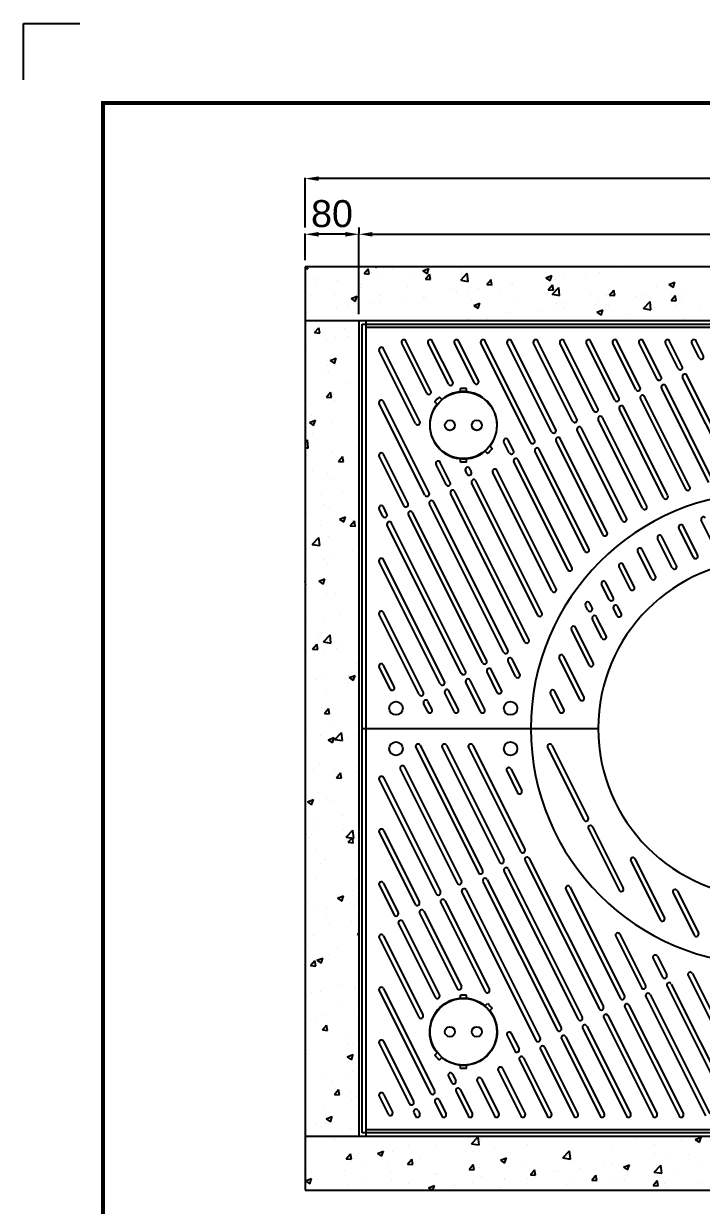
# Model space of a CAD drawing. Header units: millimetres. Extents: x 13588 to 18527, y -24754 to -21261.
# Drawn here: x 13588 to 14593, y -23015 to -21261 of the extents above; entities that cross this region are included whole.
import ezdxf

# ---------------------------------------------------------------- set-up
doc = ezdxf.new("R2010")
doc.units = ezdxf.units.MM
doc.layers.add('LAYOUT', color=7, linetype='Continuous')
doc.layers.add('받침틀', color=251, linetype='Continuous')
doc.styles.get("Standard").update_dxf_attribs({"font": 'arial.ttf'})
doc.dimstyles.new('ISO-25', dxfattribs={"dimtxt": 40, "dimasz": 20, "dimexe": 1.25, "dimexo": 10, "dimgap": 10, "dimtad": 1, "dimdec": 0, "dimtxsty": 'Standard', "dimcen": 2.5, "dimclrd": 3, "dimclre": 3, "dimclrt": 3, "dimadec": 0, "dimazin": 0, "dimtfac": 1, "dimtdec": 0, "dimtmove": 0, "dimatfit": 3, "dimfxl": 0, "dimarcsym": 0})

# ---------------------------------------------------------------- blocks, each defined once
blk = doc.blocks.new('*D6')
at = {"color": 3, "lineweight": -2, "transparency": 16777216}
for p, q in [((4464.3, -23231.3), (4464.3, -23191.7)), ((4524.3, -23192.9), (4484.3, -23192.9)), ((4544.3, -23311.3), (4544.3, -23191.7))]:
    blk.add_line(p, q, dxfattribs=at)
at = {"color": 3, "transparency": 16777216}
for points in [[(4484.3, -23189.6), (4484.3, -23196.3), (4464.3, -23192.9)], [(4524.3, -23189.6), (4524.3, -23196.3), (4544.3, -23192.9)]]:
    blk.add_solid(points, dxfattribs=at)
at = {"layer": 'Defpoints', "color": 0, "transparency": 16777216}
for p in [(4464.3, -23192.9), (4464.3, -23241.3), (4544.3, -23321.3)]:
    blk.add_point(p, dxfattribs=at)
at = {"color": 3, "transparency": 16777216, "insert": (4504.3, -23162.5), "char_height": 40, "attachment_point": 5}
blk.add_mtext('80', dxfattribs=at)
blk = doc.blocks.new('*D7')
at = {"color": 3, "lineweight": -2, "transparency": 16777216}
for p, q in [((4544.3, -23182.9), (4544.3, -23191.7)), ((4564.3, -23192.9), (5734.3, -23192.9)), ((5754.3, -23311.3), (5754.3, -23191.7))]:
    blk.add_line(p, q, dxfattribs=at)
at = {"color": 3, "transparency": 16777216}
for points in [[(4564.3, -23189.6), (4564.3, -23196.3), (4544.3, -23192.9)], [(5734.3, -23189.6), (5734.3, -23196.3), (5754.3, -23192.9)]]:
    blk.add_solid(points, dxfattribs=at)
at = {"layer": 'Defpoints', "color": 0, "transparency": 16777216}
for p in [(4544.3, -23192.9), (5754.3, -23192.9), (5754.3, -23321.3)]:
    blk.add_point(p, dxfattribs=at)
at = {"color": 3, "transparency": 16777216, "insert": (5149.3, -23162.5), "char_height": 40, "attachment_point": 5}
blk.add_mtext('1210', dxfattribs=at)
blk = doc.blocks.new('*D3')
at = {"color": 3, "lineweight": -2, "transparency": 16777216}
for p, q in [((4464.3, -23182.9), (4464.3, -23109.1)), ((5814.3, -23110.3), (4484.3, -23110.3)), ((5834.3, -23182.9), (5834.3, -23109.1))]:
    blk.add_line(p, q, dxfattribs=at)
at = {"color": 3, "transparency": 16777216}
for points in [[(4484.3, -23107), (4484.3, -23113.6), (4464.3, -23110.3)], [(5814.3, -23107), (5814.3, -23113.6), (5834.3, -23110.3)]]:
    blk.add_solid(points, dxfattribs=at)
at = {"layer": 'Defpoints', "color": 0, "transparency": 16777216}
for p in [(4464.3, -23110.3), (4464.3, -23192.9), (5834.3, -23192.9)]:
    blk.add_point(p, dxfattribs=at)
at = {"color": 3, "transparency": 16777216, "insert": (5149.3, -23079.9), "char_height": 40, "attachment_point": 5}
blk.add_mtext('1370', dxfattribs=at)
blk = doc.blocks.new('A$C6562381F')
for p, q in [((4.5, 54.5), (-4.5, 54.5)), ((-4.5, 49.3), (-4.5, 54.5)), ((4.5, 49.3), (4.5, 54.5)), ((-4.5, -54.5), (-4.5, -49.3)), ((4.5, -54.5), (4.5, -49.3)), ((4.5, -54.5), (-4.5, -54.5))]:
    blk.add_line(p, q)
for centre, radius in [((0, 0), 49.5), ((-20, 0), 7.5), ((20, 0), 7.5)]:
    blk.add_circle(centre, radius)
blk = doc.blocks.new('AG1212')
for p, q in [((11922.8, -23298.5), (11922.8, -22698.5)), ((11922.8, -22698.5), (13122.8, -22698.5)), ((12018.4, -22800.9), (11981.2, -22726.7)), ((12024.6, -22797.8), (11987.5, -22723.5)), ((12050.8, -22787.4), (12020.4, -22726.7)), ((12057, -22784.3), (12026.6, -22723.5)), ((12089, -22785.6), (12059.5, -22726.7)), ((12095.2, -22782.4), (12065.8, -22723.5)), ((12172.2, -22873.8), (12098.6, -22726.7)), ((12178.5, -22870.7), (12104.9, -22723.5)), ((12203.5, -22858.2), (12137.8, -22726.7)), ((12209.8, -22855), (12144, -22723.5)), ((12234.8, -22842.5), (12176.9, -22726.7)), ((12241.1, -22839.4), (12183.2, -22723.5)), ((12266.1, -22826.9), (12216, -22726.7)), ((12272.4, -22823.7), (12222.3, -22723.5)), ((12297.5, -22811.2), (12255.2, -22726.7)), ((12303.7, -22808.1), (12261.4, -22723.5)), ((12328.8, -22795.6), (12294.3, -22726.7)), ((12335, -22792.4), (12300.6, -22723.5)), ((12360.1, -22779.9), (12333.4, -22726.7)), ((12366.3, -22776.8), (12339.7, -22723.5)), ((12391.4, -22764.3), (12372.6, -22726.7)), ((12397.6, -22761.1), (12378.8, -22723.5)), ((12422.7, -22748.6), (12411.7, -22726.7)), ((12428.9, -22745.5), (12418, -22723.5)), ((12001.8, -22846.1), (11947.8, -22738.1)), ((12008.1, -22842.9), (11954.1, -22735)), ((12472.7, -22926.9), (12398.1, -22777.7)), ((12478.9, -22923.8), (12404.3, -22774.5)), ((12436.9, -22933.5), (12366.8, -22793.3)), ((12443.1, -22930.4), (12373, -22790.2)), ((12022, -22949), (11954.1, -22813.2)), ((12402.6, -22943.3), (12335.5, -22809)), ((12408.9, -22940.2), (12341.7, -22805.9)), ((12015.7, -22952.1), (11947.8, -22816.4)), ((12369.9, -22956.1), (12304.2, -22824.6)), ((12376.2, -22953), (12310.4, -22821.5)), ((12338.5, -22971.6), (12272.9, -22840.3)), ((12344.8, -22968.5), (12279.1, -22837.2)), ((12286.1, -23007.7), (12216.5, -22868.5)), ((12308.4, -22989.7), (12241.5, -22855.9)), ((12314.7, -22986.6), (12247.8, -22852.8)), ((12140.9, -22889.5), (12132.9, -22873.4)), ((12147.2, -22886.4), (12139.2, -22870.3)), ((12259.1, -23031.9), (12185.2, -22884.1)), ((12279.9, -23010.8), (12210.2, -22871.6)), ((11984.4, -22967.7), (11947.8, -22894.6)), ((11990.7, -22964.6), (11954.1, -22891.5)), ((12053.3, -22933.3), (12038.5, -22903.7)), ((12227.6, -23062.7), (12147.6, -22902.9)), ((12233.8, -23059.6), (12153.9, -22899.8)), ((12252.9, -23035.1), (12178.9, -22887.2)), ((12047, -22936.4), (12032.2, -22906.8)), ((12078.3, -22920.8), (12075.9, -22916)), ((12084.6, -22917.7), (12082.2, -22912.8)), ((12204.2, -23094.2), (12116.3, -22918.6)), ((12210.4, -23091.1), (12122.6, -22915.4)), ((12183, -23130.3), (12085, -22934.2)), ((12189.3, -23127.1), (12091.3, -22931.1)), ((12163.7, -23169.7), (12053.7, -22949.9)), ((12169.9, -23166.6), (12060, -22946.7)), ((11953.1, -22983.4), (11947.8, -22972.9)), ((11959.4, -22980.3), (11954.1, -22969.8)), ((12132.4, -23185.4), (12022.4, -22965.5)), ((12138.6, -23182.3), (12028.7, -22962.4)), ((12101, -23201), (11991.1, -22981.2)), ((12107.3, -23197.9), (11997.4, -22978)), ((12445.4, -23028.9), (12425.8, -22989.6)), ((12069.7, -23216.7), (11959.8, -22996.8)), ((12076, -23213.6), (11966.1, -22993.7)), ((12414.1, -23044.5), (12392.5, -23001.3)), ((12420.4, -23041.4), (12398.7, -22998.1)), ((12382.8, -23060.2), (12361, -23016.7)), ((12389.1, -23057), (12367.3, -23013.5)), ((12351.5, -23075.8), (12331.5, -23035.8)), ((12357.7, -23072.7), (12337.8, -23032.7)), ((12038.4, -23232.3), (11947.8, -23051.2)), ((12044.7, -23229.2), (11954.1, -23048)), ((12320.2, -23091.5), (12303.7, -23058.5)), ((12326.4, -23088.3), (12310, -23055.4)), ((12288.9, -23107.1), (12277.8, -23085)), ((12295.1, -23104), (12284.1, -23081.9)), ((12263.8, -23119.6), (12260.3, -23112.7)), ((12007.1, -23248), (11947.8, -23129.4)), ((12013.4, -23244.9), (11954.1, -23126.3)), ((12257.6, -23122.8), (12254.1, -23115.8)), ((12300.9, -23131.1), (12295.6, -23120.5)), ((12307.1, -23128), (12301.8, -23117.4)), ((12265.6, -23201.4), (12239.2, -23148.7)), ((12278.3, -23164.3), (12264.3, -23136.2)), ((12284.6, -23161.2), (12270.5, -23133.1)), ((12259.3, -23204.5), (12233, -23151.8)), ((12150.3, -23221.3), (12139.1, -23198.8)), ((12156.6, -23218.1), (12145.3, -23195.7)), ((12245.5, -23255.2), (12215, -23194.2)), ((12251.8, -23252.1), (12221.3, -23191.1)), ((11963.9, -23239.9), (11947.8, -23207.7)), ((11970.2, -23236.7), (11954.1, -23204.6)), ((12123, -23244.9), (12107.8, -23214.5)), ((12129.2, -23241.8), (12114, -23211.3)), ((12098.2, -23273.5), (12076.5, -23230.1)), ((12104.4, -23270.4), (12082.7, -23227)), ((12059, -23273.5), (12045.1, -23245.8)), ((12065.3, -23270.4), (12051.4, -23242.6)), ((12215.6, -23273.5), (12202, -23246.5)), ((12221.8, -23270.4), (12208.3, -23243.4)), ((12019.9, -23273.5), (12013.8, -23261.4)), ((12026.2, -23270.4), (12020.1, -23258.3)), ((11922.8, -23298.5), (12272.8, -23298.5)), ((11922.8, -23298.5), (12272.8, -23298.5)), ((11922.8, -23898.5), (11922.8, -23298.5)), ((11922.8, -23298.5), (12272.8, -23298.5)), ((11922.8, -23298.5), (12272.8, -23298.5)), ((11922.8, -23298.5), (12272.8, -23298.5)), ((12008.4, -23323.5), (12101.3, -23509.3)), ((12047.5, -23323.5), (12132.6, -23493.7)), ((12086.6, -23323.5), (12163.9, -23478)), ((12204, -23323.5), (12257.8, -23431)), ((12002.1, -23326.7), (12095, -23512.4)), ((12041.3, -23326.7), (12126.3, -23496.8)), ((12080.4, -23326.7), (12157.6, -23481.1)), ((12197.8, -23326.7), (12251.5, -23434.2)), ((11979.1, -23358.9), (12063.7, -23528.1)), ((11985.4, -23355.8), (12070, -23525)), ((12143.3, -23358.5), (12159.3, -23390.6)), ((11947.8, -23374.6), (12032.4, -23543.7)), ((11954.1, -23371.5), (12038.7, -23540.6)), ((12137, -23361.6), (12153.1, -23393.8)), ((12258.3, -23447.6), (12303.7, -23538.5)), ((12264.5, -23444.5), (12310, -23535.4)), ((11947.8, -23452.9), (12001.1, -23559.4)), ((11954.1, -23449.8), (12007.4, -23556.3)), ((12164.3, -23494.5), (12274.3, -23714.4)), ((12170.6, -23491.4), (12280.5, -23711.3)), ((12321.1, -23495.1), (12364.9, -23582.5)), ((12327.4, -23492), (12371.1, -23579.4)), ((12133, -23510.2), (12243, -23730.1)), ((12139.3, -23507.1), (12249.2, -23726.9)), ((11947.8, -23531.1), (11969.8, -23575)), ((11954.1, -23528), (11976.1, -23571.9)), ((12101.7, -23525.9), (12211.7, -23745.7)), ((12108, -23522.7), (12217.9, -23742.6)), ((12231.1, -23534.1), (12311.8, -23695.6)), ((12070.4, -23541.5), (12180.4, -23761.4)), ((12076.7, -23538.4), (12186.6, -23758.2)), ((12224.8, -23537.2), (12305.6, -23698.8)), ((12384, -23542.6), (12415.3, -23605.2)), ((12390.3, -23539.5), (12421.6, -23602.1)), ((12014.1, -23569.7), (12069.8, -23681.1)), ((12039.1, -23557.2), (12105, -23689)), ((12045.4, -23554), (12111.3, -23685.9)), ((11982.8, -23585.3), (12037.2, -23694.2)), ((12007.8, -23572.8), (12063.5, -23684.2)), ((11976.5, -23588.5), (12030.9, -23697.3)), ((12305, -23603.8), (12343.1, -23680)), ((11947.8, -23609.4), (12006.5, -23726.8)), ((11954.1, -23606.3), (12012.8, -23723.6)), ((12298.8, -23606.9), (12336.9, -23683.1)), ((12354.3, -23639.7), (12368.2, -23667.5)), ((12360.6, -23636.6), (12374.4, -23664.3)), ((12406.2, -23665.2), (12510.3, -23873.5)), ((12412.5, -23662.1), (12516.6, -23870.4)), ((11947.8, -23687.7), (12023.8, -23839.6)), ((11954.1, -23684.5), (12030.1, -23836.5)), ((12374.9, -23680.9), (12471.2, -23873.5)), ((12381.2, -23677.8), (12477.5, -23870.4)), ((12318.5, -23709.1), (12399.2, -23870.4)), ((12343.6, -23696.5), (12432.1, -23873.5)), ((12349.9, -23693.4), (12438.3, -23870.4)), ((12281, -23727.8), (12353.8, -23873.5)), ((12287.2, -23724.7), (12360.1, -23870.4)), ((12312.3, -23712.2), (12393, -23873.5)), ((12249.7, -23743.5), (12314.7, -23873.5)), ((12255.9, -23740.4), (12321, -23870.4)), ((11954.1, -23762.8), (11998.8, -23852.2)), ((12137.6, -23754.1), (12149.1, -23777)), ((12143.9, -23751), (12155.3, -23773.9)), ((12218.4, -23759.1), (12275.6, -23873.5)), ((12224.6, -23756), (12281.8, -23870.4)), ((11947.8, -23765.9), (11992.5, -23855.3)), ((12187.1, -23774.8), (12236.4, -23873.5)), ((12193.3, -23771.7), (12242.7, -23870.4)), ((12155.8, -23790.4), (12197.3, -23873.5)), ((12162, -23787.3), (12203.6, -23870.4)), ((12050.5, -23814.6), (12055.1, -23824)), ((12056.7, -23811.5), (12061.4, -23820.9)), ((12124.5, -23806.1), (12158.2, -23873.5)), ((12130.7, -23803), (12164.4, -23870.4)), ((12093.2, -23821.8), (12119, -23873.5)), ((12099.4, -23818.6), (12125.3, -23870.4)), ((11947.8, -23844.2), (11961.2, -23870.9)), ((11954.1, -23841.1), (11967.5, -23867.8)), ((12036.8, -23849.9), (12047, -23870.4)), ((12061.8, -23837.4), (12079.9, -23873.5)), ((12068.1, -23834.3), (12086.2, -23870.4)), ((12005.5, -23865.6), (12007.9, -23870.4)), ((12030.5, -23853.1), (12040.8, -23873.5)), ((11999.2, -23868.7), (12001.6, -23873.5)), ((13122.8, -23898.5), (11922.8, -23898.5))]:
    blk.add_line(p, q)
for points in [[(12108.5, -22890.4, 0.045549), (12115.5, -22883.3), (12111.9, -22879.8, 0.904534), (12040.8, -22810.1), (12037.2, -22806.6, 0.045549), (12030.2, -22813.8), (12033.8, -22817.3, 0.904534), (12104.9, -22886.9)], [(12108.5, -23706.6, -0.045549), (12115.5, -23713.8), (12111.9, -23717.3, -0.904534), (12040.8, -23786.9), (12037.2, -23790.4, -0.045549), (12030.2, -23783.3), (12033.8, -23779.8, -0.904534), (12104.9, -23710.1)]]:
    blk.add_lwpolyline(points, format="xyb", close=True)
for centre in [(11972.8, -23268.5), (12142.8, -23268.5), (11972.8, -23328.5), (12142.8, -23328.5)]:
    blk.add_circle(centre, 10)
for centre, radius, start, end in [((11984.4, -22725.1), 3.5, 26.5651, 206.5651), ((12023.5, -22725.1), 3.5, 26.5651, 206.5651), ((12062.6, -22725.1), 3.5, 26.5651, 206.5651), ((12101.8, -22725.1), 3.5, 26.5651, 206.5651), ((12140.9, -22725.1), 3.5, 26.5651, 206.5651), ((12180, -22725.1), 3.5, 26.5651, 206.5651), ((12219.2, -22725.1), 3.5, 26.5651, 206.5651), ((12258.3, -22725.1), 3.5, 26.5651, 206.5651), ((12297.4, -22725.1), 3.5, 26.5651, 206.5651), ((12336.6, -22725.1), 3.5, 26.5651, 206.5651), ((12375.7, -22725.1), 3.5, 26.5651, 206.5651), ((12414.8, -22725.1), 3.5, 26.5651, 206.5651), ((11951, -22736.5), 3.5, 26.5651, 206.5651), ((12425.8, -22747), 3.5, 206.5651, 26.5651), ((12394.5, -22762.7), 3.5, 206.5651, 26.5651), ((12363.2, -22778.3), 3.5, 206.5651, 26.5651), ((12401.2, -22776.1), 3.5, 26.5651, 206.5651), ((12021.5, -22799.3), 3.5, 206.5651, 26.5651), ((12053.9, -22785.8), 3.5, 206.5651, 26.5651), ((12092.1, -22784), 3.5, 206.5651, 26.5651), ((12331.9, -22794), 3.5, 206.5651, 26.5651), ((12369.9, -22791.8), 3.5, 26.5651, 206.5651), ((11951, -22814.8), 3.5, 26.5651, 206.5651), ((12300.6, -22809.7), 3.5, 206.5651, 26.5651), ((12338.6, -22807.4), 3.5, 26.5651, 206.5651), ((12269.3, -22825.3), 3.5, 206.5651, 26.5651), ((12307.3, -22823.1), 3.5, 26.5651, 206.5651), ((12005, -22844.5), 3.5, 206.5651, 26.5651), ((12238, -22841), 3.5, 206.5651, 26.5651), ((12244.7, -22854.4), 3.5, 26.5651, 206.5651), ((12276, -22838.7), 3.5, 26.5651, 206.5651), ((12136, -22871.8), 3.5, 26.5651, 206.5651), ((12206.7, -22856.6), 3.5, 206.5651, 26.5651), ((12213.4, -22870), 3.5, 26.5651, 206.5651), ((12144.1, -22887.9), 3.5, 206.5651, 26.5651), ((12175.4, -22872.3), 3.5, 206.5651, 26.5651), ((12182.1, -22885.7), 3.5, 26.5651, 206.5651), ((11951, -22893.1), 3.5, 26.5651, 206.5651), ((12035.3, -22905.2), 3.5, 26.5651, 206.5651), ((12150.8, -22901.3), 3.5, 26.5651, 206.5651), ((12079, -22914.4), 3.5, 26.5651, 206.5651), ((12081.4, -22919.2), 3.5, 206.5651, 26.5651), ((12119.5, -22917), 3.5, 26.5651, 206.5651), ((12050.1, -22934.9), 3.5, 206.5651, 26.5651), ((12088.2, -22932.6), 3.5, 26.5651, 206.5651), ((12018.8, -22950.5), 3.5, 206.5651, 26.5651), ((12056.9, -22948.3), 3.5, 26.5651, 206.5651), ((12522.8, -23298.5), 350, 0, 180), ((12373, -22954.6), 3.5, 206.5651, 26.5651), ((12405.8, -22941.7), 3.5, 206.5651, 26.5651), ((11951, -22971.3), 3.5, 26.5651, 206.5651), ((11987.5, -22966.2), 3.5, 206.5651, 26.5651), ((12025.5, -22963.9), 3.5, 26.5651, 206.5651), ((12341.7, -22970.1), 3.5, 206.5651, 26.5651), ((11956.2, -22981.8), 3.5, 206.5651, 26.5651), ((11994.2, -22979.6), 3.5, 26.5651, 206.5651), ((12311.6, -22988.2), 3.5, 206.5651, 26.5651), ((12428.9, -22988), 3.5, 26.5651, 206.5651), ((11962.9, -22995.2), 3.5, 26.5651, 206.5651), ((12283, -23009.3), 3.5, 206.5651, 26.5651), ((12395.6, -22999.7), 3.5, 26.5651, 206.5651), ((12364.2, -23015.1), 3.5, 26.5651, 206.5651), ((12256, -23033.5), 3.5, 206.5651, 26.5651), ((12334.6, -23034.3), 3.5, 26.5651, 206.5651), ((12417.2, -23042.9), 3.5, 206.5651, 26.5651), ((11951, -23049.6), 3.5, 26.5651, 206.5651), ((12230.7, -23061.2), 3.5, 206.5651, 26.5651), ((12522.8, -23298.5), 250, 0, 180), ((12306.8, -23057), 3.5, 26.5651, 206.5651), ((12385.9, -23058.6), 3.5, 206.5651, 26.5651), ((12354.6, -23074.3), 3.5, 206.5651, 26.5651), ((12207.3, -23092.7), 3.5, 206.5651, 26.5651), ((12281, -23083.4), 3.5, 26.5651, 206.5651), ((12323.3, -23089.9), 3.5, 206.5651, 26.5651), ((12257.2, -23114.2), 3.5, 26.5651, 206.5651), ((12292, -23105.6), 3.5, 206.5651, 26.5651), ((11951, -23127.9), 3.5, 26.5651, 206.5651), ((12186.2, -23128.7), 3.5, 206.5651, 26.5651), ((12260.7, -23121.2), 3.5, 206.5651, 26.5651), ((12267.4, -23134.6), 3.5, 26.5651, 206.5651), ((12298.7, -23119), 3.5, 26.5651, 206.5651), ((12304, -23129.5), 3.5, 206.5651, 26.5651), ((12236.1, -23150.3), 3.5, 26.5651, 206.5651), ((12166.8, -23168.2), 3.5, 206.5651, 26.5651), ((12281.5, -23162.7), 3.5, 206.5651, 26.5651), ((12135.5, -23183.8), 3.5, 206.5651, 26.5651), ((12104.2, -23199.5), 3.5, 206.5651, 26.5651), ((12142.2, -23197.2), 3.5, 26.5651, 206.5651), ((12218.2, -23192.7), 3.5, 26.5651, 206.5651), ((12262.4, -23203), 3.5, 206.5651, 26.5651), ((11951, -23206.1), 3.5, 26.5651, 206.5651), ((12072.9, -23215.1), 3.5, 206.5651, 26.5651), ((12110.9, -23212.9), 3.5, 26.5651, 206.5651), ((12153.4, -23219.7), 3.5, 206.5651, 26.5651), ((11967.1, -23238.3), 3.5, 206.5651, 26.5651), ((12041.6, -23230.8), 3.5, 206.5651, 26.5651), ((12079.6, -23228.5), 3.5, 26.5651, 206.5651), ((12010.3, -23246.4), 3.5, 206.5651, 26.5651), ((12048.3, -23244.2), 3.5, 26.5651, 206.5651), ((12126.1, -23243.3), 3.5, 206.5651, 26.5651), ((12205.2, -23244.9), 3.5, 26.5651, 206.5651), ((12248.7, -23253.7), 3.5, 206.5651, 26.5651), ((12017, -23259.8), 3.5, 26.5651, 206.5651), ((12023, -23272), 3.5, 206.5651, 26.5651), ((12062.2, -23272), 3.5, 206.5651, 26.5651), ((12101.3, -23272), 3.5, 206.5651, 26.5651), ((12218.7, -23272), 3.5, 206.5651, 26.5651), ((12522.8, -23298.5), 350, 180, 0), ((12522.8, -23298.5), 250, 180, 0), ((12005.3, -23325.1), 3.5, 26.5651, 206.5651), ((12044.4, -23325.1), 3.5, 26.5651, 206.5651), ((12083.5, -23325.1), 3.5, 26.5651, 206.5651), ((12200.9, -23325.1), 3.5, 26.5651, 206.5651), ((11982.3, -23357.3), 3.5, 26.5651, 206.5651), ((12140.1, -23360.1), 3.5, 26.5651, 206.5651), ((11951, -23373.1), 3.5, 26.5651, 206.5651), ((12156.2, -23392.2), 3.5, 206.5651, 26.5651), ((12254.7, -23432.6), 3.5, 206.5651, 26.5651), ((12261.4, -23446), 3.5, 26.5651, 206.5651), ((11951, -23451.3), 3.5, 26.5651, 206.5651), ((12160.8, -23479.6), 3.5, 206.5651, 26.5651), ((12129.5, -23495.2), 3.5, 206.5651, 26.5651), ((12167.5, -23493), 3.5, 26.5651, 206.5651), ((12324.3, -23493.5), 3.5, 26.5651, 206.5651), ((12098.1, -23510.9), 3.5, 206.5651, 26.5651), ((12136.2, -23508.6), 3.5, 26.5651, 206.5651), ((11951, -23529.6), 3.5, 26.5651, 206.5651), ((12066.8, -23526.5), 3.5, 206.5651, 26.5651), ((12104.9, -23524.3), 3.5, 26.5651, 206.5651), ((12227.9, -23535.6), 3.5, 26.5651, 206.5651), ((12035.5, -23542.2), 3.5, 206.5651, 26.5651), ((12042.2, -23555.6), 3.5, 26.5651, 206.5651), ((12073.6, -23539.9), 3.5, 26.5651, 206.5651), ((12306.9, -23537), 3.5, 206.5651, 26.5651), ((12387.1, -23541), 3.5, 26.5651, 206.5651), ((12004.2, -23557.8), 3.5, 206.5651, 26.5651), ((12010.9, -23571.2), 3.5, 26.5651, 206.5651), ((11972.9, -23573.5), 3.5, 206.5651, 26.5651), ((11979.6, -23586.9), 3.5, 26.5651, 206.5651), ((12368, -23581), 3.5, 206.5651, 26.5651), ((11951, -23607.8), 3.5, 26.5651, 206.5651), ((12301.9, -23605.4), 3.5, 26.5651, 206.5651), ((12418.5, -23603.7), 3.5, 206.5651, 26.5651), ((12357.4, -23638.2), 3.5, 26.5651, 206.5651), ((12371.3, -23665.9), 3.5, 206.5651, 26.5651), ((12409.3, -23663.7), 3.5, 26.5651, 206.5651), ((11951, -23686.1), 3.5, 26.5651, 206.5651), ((12066.6, -23682.6), 3.5, 206.5651, 26.5651), ((12108.2, -23687.4), 3.5, 206.5651, 26.5651), ((12340, -23681.6), 3.5, 206.5651, 26.5651), ((12346.7, -23695), 3.5, 26.5651, 206.5651), ((12378, -23679.3), 3.5, 26.5651, 206.5651), ((12034.1, -23695.7), 3.5, 206.5651, 26.5651), ((12308.7, -23697.2), 3.5, 206.5651, 26.5651), ((12315.4, -23710.6), 3.5, 26.5651, 206.5651), ((12009.7, -23725.2), 3.5, 206.5651, 26.5651), ((12246.1, -23728.5), 3.5, 206.5651, 26.5651), ((12277.4, -23712.9), 3.5, 206.5651, 26.5651), ((12284.1, -23726.3), 3.5, 26.5651, 206.5651), ((12214.8, -23744.2), 3.5, 206.5651, 26.5651), ((12252.8, -23741.9), 3.5, 26.5651, 206.5651), ((11951, -23764.4), 3.5, 26.5651, 206.5651), ((12140.7, -23752.6), 3.5, 26.5651, 206.5651), ((12183.5, -23759.8), 3.5, 206.5651, 26.5651), ((12221.5, -23757.6), 3.5, 26.5651, 206.5651), ((12152.2, -23775.5), 3.5, 206.5651, 26.5651), ((12190.2, -23773.2), 3.5, 26.5651, 206.5651), ((12158.9, -23788.9), 3.5, 26.5651, 206.5651), ((12053.6, -23813.1), 3.5, 26.5651, 206.5651), ((12127.6, -23804.5), 3.5, 26.5651, 206.5651), ((12058.3, -23822.4), 3.5, 206.5651, 26.5651), ((12065, -23835.8), 3.5, 26.5651, 206.5651), ((12096.3, -23820.2), 3.5, 26.5651, 206.5651), ((11951, -23842.6), 3.5, 26.5651, 206.5651), ((12027, -23838.1), 3.5, 206.5651, 26.5651), ((12033.7, -23851.5), 3.5, 26.5651, 206.5651), ((11964.4, -23869.4), 3.5, 206.5651, 26.5651), ((11995.7, -23853.7), 3.5, 206.5651, 26.5651), ((12002.4, -23867.1), 3.5, 26.5651, 206.5651), ((12004.8, -23872), 3.5, 206.5651, 26.5651), ((12043.9, -23872), 3.5, 206.5651, 26.5651), ((12083, -23872), 3.5, 206.5651, 26.5651), ((12122.2, -23872), 3.5, 206.5651, 26.5651), ((12161.3, -23872), 3.5, 206.5651, 26.5651), ((12200.4, -23872), 3.5, 206.5651, 26.5651), ((12239.6, -23872), 3.5, 206.5651, 26.5651), ((12278.7, -23872), 3.5, 206.5651, 26.5651), ((12317.8, -23872), 3.5, 206.5651, 26.5651), ((12357, -23872), 3.5, 206.5651, 26.5651), ((12396.1, -23872), 3.5, 206.5651, 26.5651)]:
    blk.add_arc(centre, radius, start, end)
blk = doc.blocks.new('A$C3AAF5964')
at = {"linetype": 'Continuous'}
for p, q in [((-681, 743.6), (-676.8, 743.3)), ((-676.9, 743.3), (-677.4, 745.9)), ((-593.3, 736), (-587.2, 743.3)), ((-585.8, 735.3), (-587.2, 743.2)), ((-582.8, 738.3), (-582.8, 738.3)), ((-576.9, 745.9), (-574.3, 745.5)), ((-574.3, 745.5), (-574.3, 745.9)), ((-551, 742.5), (-551, 742.5)), ((-506.1, 740.1), (-497.2, 743.5)), ((-506.1, 740.1), (-499.8, 735.8)), ((-503.5, 743.4), (-503.5, 743.4)), ((-499.8, 735.8), (-497.2, 743.5)), ((-450.8, 741.5), (-450.8, 741.5)), ((-243.7, 737.3), (-243.7, 737.3)), ((-216.1, 740.8), (-216.1, 740.8)), ((-664.3, 722.7), (-664.3, 722.7)), ((-663, 727.7), (-663, 727.7)), ((-632.8, 726.3), (-632.8, 726.3)), ((-596.5, 719.8), (-596.5, 719.8)), ((-593.3, 736), (-585.7, 735.3)), ((-567.6, 735.3), (-567.6, 735.3)), ((-524.9, 728.8), (-524.9, 728.8)), ((-502.2, 728), (-496.1, 735.3)), ((-502.2, 728), (-494.6, 727.3)), ((-494.7, 727.3), (-496.1, 735.3)), ((-450, 726.3), (-440.2, 736.6)), ((-450, 726.3), (-438.8, 724.5)), ((-438.8, 724.5), (-440.2, 736.6)), ((-411.1, 720), (-405, 727.3)), ((-411.1, 720), (-403.5, 719.4)), ((-403.6, 719.3), (-405.1, 727.3)), ((-376.2, 719.8), (-376.2, 719.8)), ((-373.8, 719.6), (-373.8, 719.6)), ((-323.6, 729.9), (-314.7, 733.3)), ((-323.6, 729.9), (-317.3, 725.6)), ((-320, 712), (-313.9, 719.3)), ((-317.3, 725.6), (-314.7, 733.3)), ((-312.5, 711.4), (-314, 719.3)), ((-309.7, 727.7), (-309.7, 727.7)), ((-296, 730.3), (-296, 730.3)), ((-264.2, 734.5), (-264.2, 734.5)), ((-141.1, 719.7), (-132.2, 723.2)), ((-141.1, 719.7), (-134.8, 715.5)), ((-134.8, 715.5), (-132.2, 723.1)), ((-673, 703.4), (-673, 703.4)), ((-637.5, 705.6), (-637.5, 705.6)), ((-612.8, 699.1), (-603.9, 702.5)), ((-606.5, 694.8), (-603.9, 702.5)), ((-598.9, 716.1), (-598.9, 716.1)), ((-569.7, 702.8), (-569.7, 702.8)), ((-528.7, 717), (-528.7, 717)), ((-460.9, 714.1), (-460.9, 714.1)), ((-456.1, 709.3), (-456.1, 709.3)), ((-439, 710.7), (-439, 710.7)), ((-424.3, 713.4), (-424.3, 713.4)), ((-393.1, 711.2), (-393.1, 711.2)), ((-325.3, 708.4), (-325.3, 708.4)), ((-320, 712), (-312.5, 711.4)), ((-314.5, 705.2), (-304.6, 715.6)), ((-314.5, 705.3), (-303.2, 703.5)), ((-303.2, 703.5), (-304.6, 715.6)), ((-257.5, 705.5), (-257.5, 705.5)), ((-233.9, 703.9), (-233.9, 703.9)), ((-229, 704.1), (-222.8, 711.4)), ((-229, 704.1), (-221.4, 703.4)), ((-221.4, 703.4), (-222.9, 711.4)), ((-189.8, 702.6), (-189.8, 702.6)), ((-180.1, 703.9), (-180.1, 703.9)), ((-159.8, 716.6), (-159.8, 716.6)), ((-137.9, 696.1), (-131.7, 703.4)), ((-137.5, 705.5), (-137.5, 705.5)), ((-130.3, 695.4), (-131.8, 703.4)), ((-115.9, 712.1), (-115.9, 712.1)), ((-634.4, 684.1), (-634.4, 684.1)), ((-616.2, 688.2), (-616.2, 688.2)), ((-612.8, 699.1), (-606.5, 694.8)), ((-584.4, 692.4), (-584.4, 692.4)), ((-569.2, 693), (-569.2, 693)), ((-536.3, 698.7), (-536.3, 698.7)), ((-505, 701.1), (-505, 701.1)), ((-502, 699.9), (-502, 699.9)), ((-434.2, 697), (-434.2, 697)), ((-430.3, 688.9), (-421.4, 692.4)), ((-430.3, 688.9), (-424, 684.7)), ((-424, 684.7), (-421.4, 692.4)), ((-366.4, 694.2), (-366.4, 694.2)), ((-311.2, 685.5), (-311.2, 685.5)), ((-307.9, 691.2), (-307.9, 691.2)), ((-298.6, 691.3), (-298.6, 691.3)), ((-297.6, 684.4), (-297.6, 684.4)), ((-249.5, 690.8), (-249.5, 690.8)), ((-245.3, 695), (-245.3, 695)), ((-230.8, 688.4), (-230.8, 688.4)), ((-179, 684.2), (-169.1, 694.5)), ((-179, 684.2), (-167.7, 682.5)), ((-169.3, 701.3), (-169.3, 701.3)), ((-167.7, 682.5), (-169.1, 694.5)), ((-163, 685.6), (-163, 685.6)), ((-137.9, 696.1), (-130.3, 695.4)), ((-129.4, 688.7), (-129.4, 688.7)), ((-122, 699.8), (-122, 699.8)), ((-440.6, 668.4), (-440.6, 668.4)), ((-409.6, 669.7), (-409.6, 669.7)), ((-382, 678.5), (-382, 678.5)), ((-375.4, 677.3), (-375.4, 677.3)), ((-329.4, 680.2), (-329.4, 680.2)), ((-247.8, 678.8), (-238.9, 682.2)), ((-247.8, 678.8), (-241.5, 674.5)), ((-241.5, 674.5), (-238.9, 682.2)), ((-203.4, 676), (-203.4, 676)), ((-117.5, 669.8), (-117.5, 669.8)), ((-95.2, 682.7), (-95.2, 682.7)), ((-666.8, 648.4), (-660.7, 655.7)), ((-659.2, 647.7), (-660.7, 655.7)), ((-621.8, 655.3), (-621.8, 655.3)), ((-666.8, 648.4), (-659.2, 647.7)), ((-649.6, 638.1), (-649.6, 638.1)), ((-635.9, 641.8), (-635.9, 641.8)), ((-617.8, 642.3), (-617.8, 642.3)), ((-604.2, 640.3), (-604.2, 640.3)), ((-678.3, 627.6), (-678.3, 627.6)), ((-647.8, 599.7), (-647.8, 599.7)), ((-643.7, 607), (-634.8, 610.4)), ((-643.7, 607), (-637.4, 602.8)), ((-637.5, 599.5), (-637.5, 599.5)), ((-637.4, 602.8), (-634.8, 610.4)), ((-603.2, 598.5), (-603.2, 598.5)), ((-651.2, 592.2), (-651.2, 592.2)), ((-646.5, 590.4), (-646.5, 590.4)), ((-619.7, 573.3), (-619.7, 573.3)), ((-649.2, 552.9), (-643, 560.2)), ((-649.2, 552.9), (-641.6, 552.2)), ((-641.6, 552.2), (-643.1, 560.2)), ((-639, 557.2), (-639, 557.2)), ((-636.6, 548.4), (-636.6, 548.4)), ((-673.4, 542.6), (-673.4, 542.6)), ((-674.6, 514.9), (-665.7, 518.3)), ((-674.6, 514.9), (-668.3, 510.7)), ((-671.8, 525.8), (-671.8, 525.8)), ((-668.3, 510.7), (-665.7, 518.3)), ((-640.5, 515), (-640.5, 515)), ((-604, 523), (-604, 523)), ((-670, 498.3), (-670, 498.3)), ((-681, 485.6), (-677.6, 489.1)), ((-681, 477.8), (-676.2, 477.1)), ((-676.2, 477.1), (-677.6, 489.1)), ((-604.6, 479.5), (-604.6, 479.5)), ((-678.6, 466.8), (-678.6, 466.8)), ((-642.1, 472.7), (-642.1, 472.7)), ((-631.6, 457.3), (-624, 456.7)), ((-631.6, 457.3), (-625.4, 464.6)), ((-628.7, 458.1), (-628.7, 458.1)), ((-624, 456.7), (-625.5, 464.6)), ((-623.2, 458.8), (-623.2, 458.8)), ((-669.7, 443.9), (-669.7, 443.9)), ((-648.2, 438.9), (-648.2, 438.9)), ((-601.9, 441), (-601.9, 441)), ((-643.6, 430.4), (-643.6, 430.4)), ((-656.6, 408.7), (-656.6, 408.7)), ((-624.8, 412.9), (-624.8, 412.9)), ((-654, 393.5), (-654, 393.5)), ((-645.2, 388.1), (-645.2, 388.1)), ((-673.8, 381.8), (-673.8, 381.8)), ((-629.7, 371.7), (-620.8, 375.1)), ((-629.7, 371.7), (-623.4, 367.4)), ((-623.4, 367.4), (-620.8, 375.1)), ((-613.9, 361.8), (-607.8, 369.1)), ((-610.1, 369.1), (-610.1, 369.1)), ((-606.4, 361.1), (-607.8, 369.1)), ((-658.2, 362.8), (-658.2, 362.8)), ((-613.9, 361.8), (-606.3, 361.1)), ((-670.6, 334.1), (-660.7, 344.4)), ((-670.6, 334.1), (-659.3, 332.4)), ((-659.3, 332.4), (-660.7, 344.4)), ((-646.7, 345.9), (-646.7, 345.9)), ((-678.7, 328.6), (-678.7, 328.6)), ((-643.5, 319), (-643.5, 319)), ((-610.9, 325.7), (-610.9, 325.7)), ((-604.9, 318.7), (-604.9, 318.7)), ((-679, 306), (-679, 306)), ((-651.9, 311.6), (-651.9, 311.6)), ((-648.3, 303.6), (-648.3, 303.6)), ((-660.6, 279.6), (-651.7, 283)), ((-654.3, 275.3), (-651.7, 283)), ((-679.8, 273.6), (-681, 279.8)), ((-681, 273.7), (-679.8, 273.6)), ((-676.9, 269), (-676.9, 269)), ((-660.6, 279.6), (-654.3, 275.3)), ((-648.6, 278.1), (-648.6, 278.1)), ((-649.8, 261.3), (-649.8, 261.3)), ((-636.2, 261.2), (-636.2, 261.2)), ((-630.1, 229.4), (-630.1, 229.4)), ((-674.1, 221), (-674.1, 221)), ((-651.4, 219), (-651.4, 219)), ((-660.9, 196.3), (-660.9, 196.3)), ((-653.8, 189.4), (-643.9, 199.7)), ((-642.5, 187.6), (-643.9, 199.7)), ((-669.8, 178.7), (-663.7, 186)), ((-669.8, 178.7), (-662.2, 178.1)), ((-662.2, 178.1), (-663.7, 186)), ((-663.5, 179.3), (-663.5, 179.3)), ((-653.8, 189.4), (-642.5, 187.6)), ((-652.9, 176.7), (-652.9, 176.7)), ((-634.1, 179.2), (-634.1, 179.2)), ((-631.7, 183.5), (-631.7, 183.5)), ((-605.3, 157.9), (-605.3, 157.9)), ((-679.4, 145.2), (-679.4, 145.2)), ((-665.2, 133.4), (-665.2, 133.4)), ((-654.4, 134.5), (-654.4, 134.5)), ((-618.4, 128.9), (-618.4, 128.9)), ((-617.1, 139.8), (-617.1, 139.8)), ((-615.7, 136.4), (-606.8, 139.8)), ((-615.7, 136.4), (-609.4, 132.1)), ((-609.4, 132.1), (-606.8, 139.8)), ((-648.9, 117.3), (-648.9, 117.3)), ((-656, 92.2), (-656, 92.2)), ((-652.2, 83.2), (-646, 90.5)), ((-650.5, 89.7), (-650.5, 89.7)), ((-644.6, 82.5), (-646.1, 90.5)), ((-652.2, 83.2), (-644.6, 82.5)), ((-674.5, 60.1), (-674.5, 60.1)), ((-643.1, 64), (-643.1, 64)), ((-636.9, 44.6), (-627, 54.9)), ((-625.6, 42.9), (-627.1, 54.9)), ((-657.5, 49.9), (-657.5, 49.9)), ((-646.6, 44.3), (-637.7, 47.7)), ((-646.6, 44.3), (-640.3, 40)), ((-640.3, 40), (-637.7, 47.7)), ((-636.9, 44.6), (-625.6, 42.9)), ((-616.3, 46.9), (-616.3, 46.9)), ((-603.7, 50.1), (-603.7, 50.1)), ((-659.1, 7.6), (-659.1, 7.6)), ((-637.1, 0.1), (-637.1, 0.1)), ((-605.3, 4.2), (-605.3, 4.2)), ((-679.8, -15.6), (-679.8, -15.6)), ((-668.4, -0.6), (-668.4, -0.6)), ((-634.5, -12.3), (-628.4, -5)), ((-634.5, -12.3), (-626.9, -13)), ((-627, -13), (-628.4, -5)), ((-605.7, -2.9), (-605.7, -2.9)), ((-660.6, -34.6), (-660.6, -34.6)), ((-677.5, -47.8), (-668.6, -44.4)), ((-677.5, -47.8), (-671.2, -52.1)), ((-671.2, -52.1), (-668.6, -44.4)), ((-670.5, -50), (-670.5, -50)), ((-649.3, -43.5), (-649.3, -43.5)), ((-638.7, -45.9), (-638.7, -45.9)), ((-625.3, -68.3), (-625.3, -68.3)), ((-666.3, -82.5), (-666.3, -82.5)), ((-662.2, -76.9), (-662.2, -76.9)), ((-674.9, -100.7), (-674.9, -100.7)), ((-672.1, -95.9), (-672.1, -95.9)), ((-624, -89.6), (-624, -89.6)), ((-620.1, -100.1), (-610.2, -89.8)), ((-620.1, -100.1), (-608.8, -101.8)), ((-616.9, -107.9), (-610.8, -100.6)), ((-609.4, -108.5), (-610.8, -100.6)), ((-608.8, -101.9), (-610.2, -89.8)), ((-601.7, -98.9), (-601, -98.7)), ((-601.7, -98.9), (-601, -99.4)), ((-663.7, -119.2), (-663.7, -119.2)), ((-616.9, -107.9), (-609.3, -108.5)), ((-657.4, -139.7), (-657.4, -139.7)), ((-650.6, -132.9), (-650.6, -132.9)), ((-665.3, -161.5), (-665.3, -161.5)), ((-606.1, -163.7), (-606.1, -163.7)), ((-680.1, -176.5), (-680.1, -176.5)), ((-632.6, -191), (-623.7, -187.6)), ((-632.6, -191), (-626.3, -195.3)), ((-626.3, -195.3), (-623.7, -187.6)), ((-610.6, -179.2), (-610.6, -179.2)), ((-675.3, -197.8), (-675.3, -197.8)), ((-666.8, -203.8), (-666.8, -203.8)), ((-649.7, -204.3), (-649.7, -204.3)), ((-607.5, -200.7), (-607.5, -200.7)), ((-601.6, -194.8), (-601.6, -194.8)), ((-648.5, -214.8), (-648.5, -214.8)), ((-612.2, -225.1), (-612.2, -225.1)), ((-644, -229.3), (-644, -229.3)), ((-603.3, -244.8), (-601, -242.5)), ((-603.3, -244.8), (-601, -245.2)), ((-603.1, -237.1), (-603.1, -237.1)), ((-675.3, -261.5), (-675.3, -261.5)), ((-668.3, -246), (-668.3, -246)), ((-601.2, -248.8), (-601.2, -248.8)), ((-677.4, -279.4), (-677.4, -279.4)), ((-663.5, -283.1), (-654.6, -279.7)), ((-657.2, -287.4), (-654.6, -279.7)), ((-645.6, -275.2), (-645.6, -275.2)), ((-632.8, -265.2), (-632.8, -265.2)), ((-604.7, -279.4), (-604.7, -279.4)), ((-672.8, -290.9), (-666.6, -283.6)), ((-672.8, -290.9), (-665.2, -291.6)), ((-669.9, -288.3), (-669.9, -288.3)), ((-665.2, -291.6), (-666.7, -283.7)), ((-663.5, -283.1), (-657.2, -287.4)), ((-679.1, -325.3), (-679.1, -325.3)), ((-671.4, -330.6), (-671.4, -330.6)), ((-657.5, -330.1), (-657.5, -330.1)), ((-631, -319), (-631, -319)), ((-606.4, -324.6), (-606.4, -324.6)), ((-606.2, -321.6), (-606.2, -321.6)), ((-680.5, -337.3), (-680.5, -337.3)), ((-630.8, -347.2), (-630.8, -347.2)), ((-650.1, -365.2), (-650.1, -365.2)), ((-607.8, -363.9), (-607.8, -363.9)), ((-673, -372.9), (-673, -372.9)), ((-664.4, -369.1), (-664.4, -369.1)), ((-655.1, -386.5), (-649, -379.2)), ((-647.6, -387.1), (-649.1, -379.2)), ((-655.1, -386.5), (-647.5, -387.1)), ((-615, -397.5), (-615, -397.5)), ((-674.5, -415.1), (-674.5, -415.1)), ((-617.6, -408.6), (-617.6, -408.6)), ((-609.3, -406.2), (-609.3, -406.2)), ((-601.6, -409.6), (-601.6, -409.6)), ((-675.6, -422.3), (-675.6, -422.3)), ((-618.6, -426.4), (-609.7, -422.9)), ((-618.6, -426.4), (-612.3, -430.6)), ((-612.3, -430.6), (-609.7, -422.9)), ((-619.2, -454.5), (-619.2, -454.5)), ((-610.9, -448.5), (-610.9, -448.5)), ((-676.1, -457.4), (-676.1, -457.4)), ((-651, -458.7), (-651, -458.7)), ((-639.7, -462.4), (-639.7, -462.4)), ((-680.7, -476.6), (-680.7, -476.6)), ((-637.5, -482), (-631.4, -474.7)), ((-637.5, -482), (-629.9, -482.7)), ((-630, -482.7), (-631.4, -474.7)), ((-613, -479.5), (-613, -479.5)), ((-612.4, -490.8), (-612.4, -490.8)), ((-606.8, -485.4), (-606.8, -485.4)), ((-680.9, -498.1), (-680.9, -498.1)), ((-677.6, -499.7), (-677.6, -499.7)), ((-652.6, -504.6), (-652.6, -504.6)), ((-604.5, -498.3), (-604.5, -498.3)), ((-650.4, -526), (-650.4, -526)), ((-649.5, -518.4), (-640.6, -515)), ((-649.5, -518.5), (-643.2, -522.7)), ((-643.2, -522.7), (-640.6, -515)), ((-679.2, -542), (-679.2, -542)), ((-665, -527), (-665, -527)), ((-613.9, -533), (-613.9, -533)), ((-637.9, -548.4), (-637.9, -548.4)), ((-527.9, -557.7), (-527.9, -557.7)), ((-485.4, -557.7), (-485.4, -557.7)), ((-453.8, -545), (-453.8, -545)), ((-434.1, -555.3), (-422.8, -557.1)), ((-434, -555.3), (-424.2, -545)), ((-422.8, -557.1), (-424.2, -545)), ((-420.2, -548.7), (-420.2, -548.7)), ((-351.1, -556.3), (-351.1, -556.3)), ((-270.9, -545.7), (-270.9, -545.7)), ((-258.2, -544.2), (-258.2, -544.2)), ((-190.4, -547), (-190.4, -547)), ((-162.3, -556.3), (-162.3, -556.3)), ((-122.6, -549.9), (-122.6, -549.9)), ((-102, -549), (-93.1, -545.5)), ((-102, -549), (-95.6, -553.2)), ((-96.3, -546.7), (-96.3, -546.7)), ((-95.6, -553.2), (-93.1, -545.6)), ((-619.9, -577.5), (-613.8, -570.2)), ((-619.9, -577.5), (-612.3, -578.2)), ((-615.5, -575.3), (-615.5, -575.3)), ((-612.3, -578.2), (-613.8, -570.2)), ((-601.9, -570.4), (-601.9, -570.4)), ((-573.7, -569.6), (-564.8, -566.2)), ((-573.7, -569.6), (-567.4, -573.8)), ((-567.4, -573.8), (-564.8, -566.2)), ((-551.3, -567.2), (-551.3, -567.2)), ((-528.8, -585.5), (-522.7, -578.2)), ((-521.3, -586.2), (-522.7, -578.2)), ((-511.2, -577.4), (-511.2, -577.4)), ((-431, -566.8), (-431, -566.8)), ((-399.2, -562.6), (-399.2, -562.6)), ((-391.2, -579.8), (-382.3, -576.3)), ((-384.9, -584), (-382.3, -576.3)), ((-298.5, -576.3), (-288.6, -566)), ((-298.5, -576.3), (-287.2, -578.1)), ((-291.6, -573.3), (-291.6, -573.3)), ((-287.2, -578.1), (-288.6, -566)), ((-226.4, -564.4), (-226.4, -564.4)), ((-162.8, -569.9), (-162.8, -569.9)), ((-144.2, -574.7), (-144.2, -574.7)), ((-112.4, -570.6), (-112.4, -570.6)), ((-680.7, -584.3), (-680.7, -584.3)), ((-676, -583.1), (-676, -583.1)), ((-621.9, -594.7), (-621.9, -594.7)), ((-591.1, -587.9), (-591.1, -587.9)), ((-559.3, -583.7), (-559.3, -583.7)), ((-528.8, -585.5), (-521.2, -586.2)), ((-437.7, -593.5), (-431.6, -586.2)), ((-437.7, -593.5), (-430.1, -594.1)), ((-430.2, -594.1), (-431.6, -586.2)), ((-421.7, -591), (-421.7, -591)), ((-391.2, -579.8), (-384.9, -584)), ((-357.6, -582.9), (-357.6, -582.9)), ((-346.6, -601.4), (-340.5, -594.1)), ((-339.1, -602.1), (-340.5, -594.2)), ((-310.9, -595.4), (-310.9, -595.4)), ((-304.3, -595.8), (-304.3, -595.8)), ((-272.5, -591.6), (-272.5, -591.6)), ((-236.9, -582.6), (-236.9, -582.6)), ((-224.4, -585.3), (-224.4, -585.3)), ((-208.7, -589.9), (-199.8, -586.5)), ((-208.7, -589.9), (-202.4, -594.2)), ((-202.4, -594.2), (-199.8, -586.5)), ((-163, -597.4), (-153.1, -587.1)), ((-151.7, -599.1), (-153.1, -587.1)), ((-97.8, -589), (-97.8, -589)), ((-680.4, -610.5), (-671.5, -607.1)), ((-680.4, -610.5), (-674.1, -614.8)), ((-674.1, -614.8), (-671.5, -607.1)), ((-671.3, -598.4), (-671.3, -598.4)), ((-663, -608.9), (-663, -608.9)), ((-595.2, -611.8), (-595.2, -611.8)), ((-554.1, -597.6), (-554.1, -597.6)), ((-552.9, -609.5), (-552.9, -609.5)), ((-486.9, -599.9), (-486.9, -599.9)), ((-486.3, -600.5), (-486.3, -600.5)), ((-432.6, -612.7), (-432.6, -612.7)), ((-418.5, -603.3), (-418.5, -603.3)), ((-385, -608.1), (-385, -608.1)), ((-384.5, -606.4), (-384.5, -606.4)), ((-350.8, -606.2), (-350.8, -606.2)), ((-346.6, -601.4), (-339, -602.1)), ((-283, -609.1), (-283, -609.1)), ((-255.5, -609.4), (-249.4, -602.1)), ((-255.5, -609.4), (-247.9, -610.1)), ((-248, -610.1), (-249.4, -602.1)), ((-227.9, -606.7), (-227.9, -606.7)), ((-215.2, -611.9), (-215.2, -611.9)), ((-206.4, -610.5), (-206.4, -610.5)), ((-164.4, -617.4), (-158.3, -610.1)), ((-163.8, -598.5), (-163.8, -598.5)), ((-163, -597.4), (-151.7, -599.1)), ((-156.9, -618.1), (-158.4, -610.1)), ((-132.4, -597.8), (-132.4, -597.8)), ((-617, -617.6), (-617, -617.6)), ((-527.4, -614.7), (-527.4, -614.7)), ((-497.9, -620.7), (-489, -617.3)), ((-497.9, -620.7), (-493, -624.1)), ((-491.3, -624.1), (-489, -617.3)), ((-464.4, -616.9), (-464.4, -616.9)), ((-459.6, -617.5), (-459.6, -617.5)), ((-459.1, -620.8), (-459.1, -620.8)), ((-391.8, -620.4), (-391.8, -620.4)), ((-324, -623.3), (-324, -623.3)), ((-293.1, -615.6), (-293.1, -615.6)), ((-280.5, -623.2), (-280.5, -623.2)), ((-164.4, -617.4), (-156.8, -618)), ((-147.4, -614.8), (-147.4, -614.8)), ((-145.8, -620.6), (-145.8, -620.6)), ((-97.7, -614.3), (-97.7, -614.3))]:
    blk.add_line(p, q, dxfattribs=at)
at = {"layer": '받침틀'}
for p, q in [((-681, 745.9), (-681, -624.1)), ((689, 745.9), (-681, 745.9)), ((689, 665.9), (-681, 665.9)), ((-601, 665.9), (-601, -544.1)), ((-591, 665.9), (-591, -544.1)), ((599, 655.9), (-591, 655.9)), ((-591, -534.1), (599, -534.1)), ((-681, -544.1), (689, -544.1)), ((-681, -624.1), (689, -624.1))]:
    blk.add_line(p, q, dxfattribs=at)
for base, p1, p2, picture, middle in [((-681, 877), (689, 794.3), (-681, 794.3), '*D3', (4, 907.4)), ((-681, 794.3), (-601, 665.9), (-681, 745.9), '*D6', (-641, 824.8)), ((609, 794.3), (-601, 794.3), (609, 665.9), '*D7', (4, 824.8))]:
    dim = blk.add_linear_dim(base=base, p1=p1, p2=p2, dimstyle='ISO-25')
    dim.commit()
    dim.dimension.update_dxf_attribs({"geometry": picture, "text_midpoint": middle, "insert": (-5145.3, 23987.3)})

msp = doc.modelspace()

# ---------------------------------------------------------------- linework, layer by layer
for p, q in [((13587.5, -21260.8), (13670.7, -21260.8)), ((13587.5, -21344), (13587.5, -21260.8))]:
    msp.add_line(p, q)
at = {"layer": 'LAYOUT', "const_width": 5.88}
msp.add_lwpolyline([(13705.1, -24635.9), (18409.1, -24635.9), (18409.1, -21378.4), (13705.1, -21378.4)], close=True, dxfattribs=at)

# ---------------------------------------------------------------- block references
for name, p in [('A$C3AAF5964', (14686.1, -22367.8)), ('AG1212', (2167.3, 991.7)), ('A$C6562381F', (14240.1, -21856.9)), ('A$C6562381F', (14240.1, -22756.9))]:
    msp.add_blockref(name, p)

doc.saveas('drawing.dxf')
